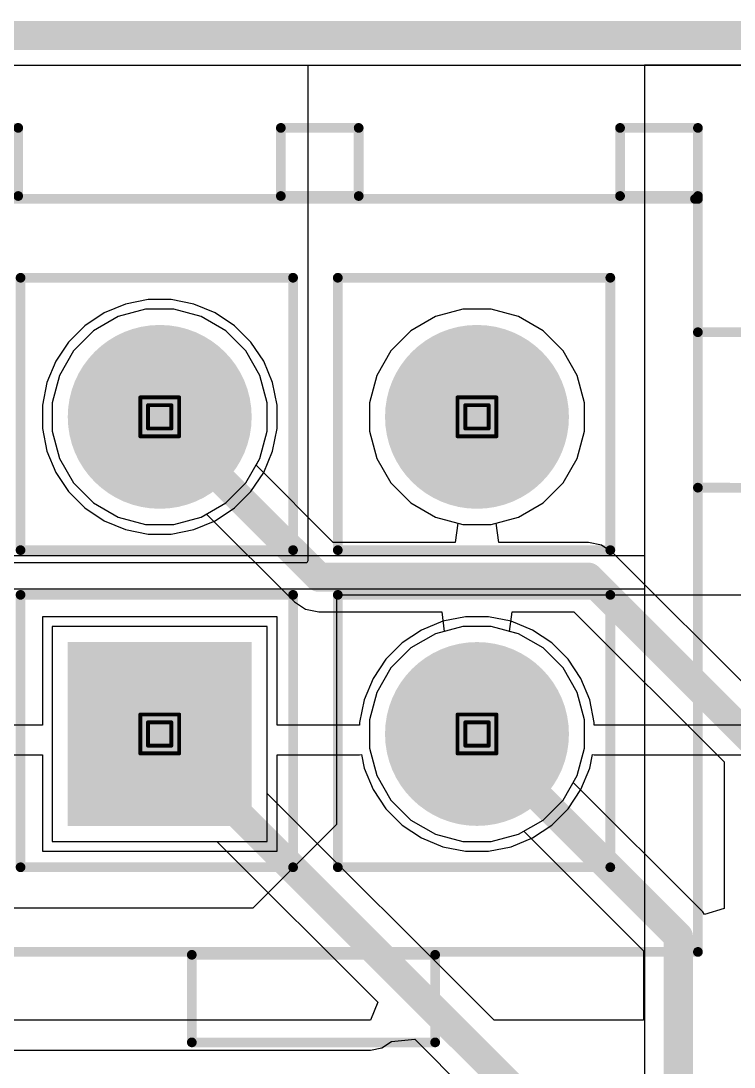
# Model space of a CAD drawing. Header units: inches. Extents: x 0 to 5379, y 0 to 5429.
# Drawn here: x 167.99 to 177.3, y 206.53 to 220.19 of the extents above; entities that cross this region are included whole.
import ezdxf

# ---------------------------------------------------------------- set-up
doc = ezdxf.new("R2010")
doc.units = ezdxf.units.IN
for name, color, linetype in [('Board Outline', 216, 'Continuous'), ('Bottom Layer', 5, 'Continuous'), ('Bottom Solder', 6, 'Continuous'), ('Drill Drawing', 1, 'Continuous'), ('GND01', 16, 'Continuous'), ('GND02', 76, 'Continuous'), ('Multi-Layer', 9, 'Continuous'), ('Pad Holes', 156, 'Continuous'), ('PWR', 156, 'Continuous'), ('SIG 01', 90, 'Continuous'), ('Top Layer', 1, 'Continuous'), ('Top Overlay', 2, 'Continuous'), ('Top Solder', 216, 'Continuous')]:
    doc.layers.add(name, color=color, linetype=linetype)

# ---------------------------------------------------------------- blocks, each defined once
blk = doc.blocks.new('1_770174_0_808')
at = {"layer": 'Bottom Layer'}
h = blk.add_hatch(color=5, dxfattribs=at)
edge = h.paths.add_edge_path()
edge.add_arc((-4.295038399999999, 2.0699476), 1.1499977, 0, 360)
blk.add_hatch(color=5, dxfattribs=at).paths.add_polyline_path([(-1.3050901, 3.2199453), (0.9949053, 3.2199453), (0.9949053, 0.9199499), (-1.3050901, 0.9199499)])
h = blk.add_hatch(color=5, dxfattribs=at)
edge = h.paths.add_edge_path()
edge.add_arc((-4.295038399999999, -2.0699984), 1.1499977, 0, 360)
h = blk.add_hatch(color=5, dxfattribs=at)
edge = h.paths.add_edge_path()
edge.add_arc((-0.1550924, -2.0699984), 1.1499977, 0, 360)
at = {"layer": 'Bottom Solder'}
h = blk.add_hatch(color=6, dxfattribs=at)
edge = h.paths.add_edge_path()
edge.add_arc((-4.295038399999999, 2.0699476), 1.1999976, 0, 360)
blk.add_hatch(color=6, dxfattribs=at).paths.add_polyline_path([(-1.35509, 3.2699452), (1.0449052, 3.2699452), (1.0449052, 0.86995), (-1.35509, 0.86995)])
h = blk.add_hatch(color=6, dxfattribs=at)
edge = h.paths.add_edge_path()
edge.add_arc((-4.295038399999999, -2.0699984), 1.1999976, 0, 360)
h = blk.add_hatch(color=6, dxfattribs=at)
edge = h.paths.add_edge_path()
edge.add_arc((-0.1550924, -2.0699984), 1.1999976, 0, 360)
at = {"layer": 'GND01'}
h = blk.add_hatch(color=16, dxfattribs=at)
edge = h.paths.add_edge_path()
edge.add_arc((-4.295038399999999, 2.0699476), 1.1499977, 0, 360)
blk.add_hatch(color=16, dxfattribs=at).paths.add_polyline_path([(-1.3050901, 3.2199453), (0.9949053, 3.2199453), (0.9949053, 0.9199499), (-1.3050901, 0.9199499)])
h = blk.add_hatch(color=16, dxfattribs=at)
edge = h.paths.add_edge_path()
edge.add_arc((-4.295038399999999, -2.0699984), 1.1499977, 0, 360)
h = blk.add_hatch(color=16, dxfattribs=at)
edge = h.paths.add_edge_path()
edge.add_arc((-0.1550924, -2.0699984), 1.1499977, 0, 360)
at = {"layer": 'GND02'}
h = blk.add_hatch(color=76, dxfattribs=at)
edge = h.paths.add_edge_path()
edge.add_arc((-4.295038399999999, 2.0699476), 1.1499977, 0, 360)
blk.add_hatch(color=76, dxfattribs=at).paths.add_polyline_path([(-1.3050901, 3.2199453), (0.9949053, 3.2199453), (0.9949053, 0.9199499), (-1.3050901, 0.9199499)])
h = blk.add_hatch(color=76, dxfattribs=at)
edge = h.paths.add_edge_path()
edge.add_arc((-4.295038399999999, -2.0699984), 1.1499977, 0, 360)
h = blk.add_hatch(color=76, dxfattribs=at)
edge = h.paths.add_edge_path()
edge.add_arc((-0.1550924, -2.0699984), 1.1499977, 0, 360)
at = {"layer": 'Multi-Layer'}
h = blk.add_hatch(color=9, dxfattribs=at)
edge = h.paths.add_edge_path()
edge.add_arc((-4.295038399999999, 2.0699476), 1.1499977, 0, 360)
blk.add_hatch(color=9, dxfattribs=at).paths.add_polyline_path([(-1.3050901, 3.2199453), (0.9949053, 3.2199453), (0.9949053, 0.9199499), (-1.3050901, 0.9199499)])
h = blk.add_hatch(color=9, dxfattribs=at)
edge = h.paths.add_edge_path()
edge.add_arc((-4.295038399999999, -2.0699984), 1.1499977, 0, 360)
h = blk.add_hatch(color=9, dxfattribs=at)
edge = h.paths.add_edge_path()
edge.add_arc((-0.1550924, -2.0699984), 1.1499977, 0, 360)
at = {"layer": 'Pad Holes'}
h = blk.add_hatch(color=7, dxfattribs=at)
edge = h.paths.add_edge_path()
edge.add_arc((-4.2949876, 2.0699476), 0.6999985999999999, 0, 360)
h = blk.add_hatch(color=7, dxfattribs=at)
edge = h.paths.add_edge_path()
edge.add_arc((-0.1550924, 2.0699476), 0.6999985999999999, 0, 360)
h = blk.add_hatch(color=7, dxfattribs=at)
edge = h.paths.add_edge_path()
edge.add_arc((-4.2949876, -2.0699476), 0.6999985999999999, 0, 360)
h = blk.add_hatch(color=7, dxfattribs=at)
edge = h.paths.add_edge_path()
edge.add_arc((-0.1550924, -2.0699476), 0.6999985999999999, 0, 360)
at = {"layer": 'PWR'}
h = blk.add_hatch(color=156, dxfattribs=at)
edge = h.paths.add_edge_path()
edge.add_arc((-4.295038399999999, 2.0699476), 1.1499977, 0, 360)
blk.add_hatch(color=156, dxfattribs=at).paths.add_polyline_path([(-1.3050901, 3.2199453), (0.9949053, 3.2199453), (0.9949053, 0.9199499), (-1.3050901, 0.9199499)])
h = blk.add_hatch(color=156, dxfattribs=at)
edge = h.paths.add_edge_path()
edge.add_arc((-4.295038399999999, -2.0699984), 1.1499977, 0, 360)
h = blk.add_hatch(color=156, dxfattribs=at)
edge = h.paths.add_edge_path()
edge.add_arc((-0.1550924, -2.0699984), 1.1499977, 0, 360)
at = {"layer": 'SIG 01'}
h = blk.add_hatch(color=90, dxfattribs=at)
edge = h.paths.add_edge_path()
edge.add_arc((-4.295038399999999, 2.0699476), 1.1499977, 0, 360)
blk.add_hatch(color=90, dxfattribs=at).paths.add_polyline_path([(-1.3050901, 3.2199453), (0.9949053, 3.2199453), (0.9949053, 0.9199499), (-1.3050901, 0.9199499)])
h = blk.add_hatch(color=90, dxfattribs=at)
edge = h.paths.add_edge_path()
edge.add_arc((-4.295038399999999, -2.0699984), 1.1499977, 0, 360)
h = blk.add_hatch(color=90, dxfattribs=at)
edge = h.paths.add_edge_path()
edge.add_arc((-0.1550924, -2.0699984), 1.1499977, 0, 360)
at = {"layer": 'Top Layer'}
h = blk.add_hatch(color=1, dxfattribs=at)
edge = h.paths.add_edge_path()
edge.add_arc((-4.295038399999999, 2.0699476), 1.1499977, 0, 360)
blk.add_hatch(color=1, dxfattribs=at).paths.add_polyline_path([(-1.3050901, 3.2199453), (0.9949053, 3.2199453), (0.9949053, 0.9199499), (-1.3050901, 0.9199499)])
h = blk.add_hatch(color=1, dxfattribs=at)
edge = h.paths.add_edge_path()
edge.add_arc((-4.295038399999999, -2.0699984), 1.1499977, 0, 360)
h = blk.add_hatch(color=1, dxfattribs=at)
edge = h.paths.add_edge_path()
edge.add_arc((-0.1550924, -2.0699984), 1.1499977, 0, 360)
at = {"layer": 'Top Solder'}
h = blk.add_hatch(color=216, dxfattribs=at)
edge = h.paths.add_edge_path()
edge.add_arc((-4.295038399999999, 2.0699476), 1.1999976, 0, 360)
blk.add_hatch(color=216, dxfattribs=at).paths.add_polyline_path([(-1.35509, 3.2699452), (1.0449052, 3.2699452), (1.0449052, 0.86995), (-1.35509, 0.86995)])
h = blk.add_hatch(color=216, dxfattribs=at)
edge = h.paths.add_edge_path()
edge.add_arc((-4.295038399999999, -2.0699984), 1.1999976, 0, 360)
h = blk.add_hatch(color=216, dxfattribs=at)
edge = h.paths.add_edge_path()
edge.add_arc((-0.1550924, -2.0699984), 1.1999976, 0, 360)
at = {"layer": 'Top Overlay'}
for points in [[(-0.5739384, 6.0958476, 0.127, 0.127, 0), (-3.7489384, 6.0958476, 0.127, 0.127, 0)], [(-3.7489384, 6.0958476, 0.127, 0.127, 0), (-3.7489384, 4.9528476, 0.127, 0.127, 0)], [(-0.5739384, 6.0958476, 0.127, 0.127, 0), (-0.5739384, 4.9528476, 0.127, 0.127, 0)], [(-7.178065399999999, 4.9149762, 0.127, 0.127, 0), (-7.178065399999999, -4.915027, 0.127, 0.127, 0)], [(2.6899362, 4.9149762, 0.127, 0.127, 0), (-7.178065399999999, 4.9149762, 0.127, 0.127, 0)], [(-0.5739384, 4.9528476, 0.127, 0.127, 0), (-3.7489384, 4.9528476, 0.127, 0.127, 0)], [(-2.4789384, 3.809847599999999, 0.127, 0.127, 0), (-6.0349384, 3.809847599999999, 0.127, 0.127, 0)], [(-6.0349384, 3.809847599999999, 0.127, 0.127, 0), (-6.0349384, 0.2538476, 0.127, 0.127, 0)], [(-2.4789384, 3.809847599999999, 0.127, 0.127, 0), (-2.4789384, 0.2538476, 0.127, 0.127, 0)], [(1.6610076, 3.809847599999999, 0.127, 0.127, 0), (-1.8949924, 3.809847599999999, 0.127, 0.127, 0)], [(-1.8949924, 3.809847599999999, 0.127, 0.127, 0), (-1.8949924, 0.2538476, 0.127, 0.127, 0)], [(1.6610076, 3.809847599999999, 0.127, 0.127, 0), (1.6610076, 0.2538476, 0.127, 0.127, 0)], [(-2.4789384, 0.2538476, 0.127, 0.127, 0), (-6.0349384, 0.2538476, 0.127, 0.127, 0)], [(1.6610076, 0.2538476, 0.127, 0.127, 0), (-1.8949924, 0.2538476, 0.127, 0.127, 0)], [(-2.4789384, -0.3300984, 0.127, 0.127, 0), (-6.0349384, -0.3300984, 0.127, 0.127, 0)], [(-6.0349384, -0.3300984, 0.127, 0.127, 0), (-6.0349384, -3.886098399999999, 0.127, 0.127, 0)], [(-2.4789384, -0.3300984, 0.127, 0.127, 0), (-2.4789384, -3.886098399999999, 0.127, 0.127, 0)], [(1.6610076, -0.3300984, 0.127, 0.127, 0), (-1.8949924, -0.3300984, 0.127, 0.127, 0)], [(-1.8949924, -0.3300984, 0.127, 0.127, 0), (-1.8949924, -3.886098399999999, 0.127, 0.127, 0)], [(1.6610076, -0.3300984, 0.127, 0.127, 0), (1.6610076, -3.886098399999999, 0.127, 0.127, 0)], [(-7.1779384, -1.1456924, 0.127, 0.127, 0), (-9.5910654, -1.1430254, 0.127, 0.127, 0)], [(-7.1779384, -3.1751524, 0.127, 0.127, 0), (-9.5910654, -3.1750254, 0.127, 0.127, 0)], [(-2.4789384, -3.886098399999999, 0.127, 0.127, 0), (-6.0349384, -3.886098399999999, 0.127, 0.127, 0)], [(1.6610076, -3.886098399999999, 0.127, 0.127, 0), (-1.8949924, -3.886098399999999, 0.127, 0.127, 0)], [(-6.161938399999999, -4.9531524, 0.127, 0.127, 0), (-7.1779384, -4.9531524, 0.127, 0.127, 0)], [(-7.1779384, -4.9531524, 0.127, 0.127, 0), (-7.1779384, -5.8421524, 0.127, 0.127, 0)], [(2.6899362, -4.915027, 0.127, 0.127, 0), (-7.140066999999999, -4.915027, 0.127, 0.127, 0)], [(-6.161938399999999, -4.9531524, 0.127, 0.127, 0), (-6.161938399999999, -5.8421524, 0.127, 0.127, 0)], [(-1.7354804, -4.9531524, 0.127, 0.127, 0), (-2.7514804, -4.9531524, 0.127, 0.127, 0)], [(-2.7514804, -4.9531524, 0.127, 0.127, 0), (-2.7514804, -5.8421524, 0.127, 0.127, 0)], [(-1.7354804, -4.9531524, 0.127, 0.127, 0), (-1.7354804, -5.8421524, 0.127, 0.127, 0)], [(2.7074876, -4.9531524, 0.127, 0.127, 0), (1.6914876, -4.9531524, 0.127, 0.127, 0)], [(1.6914876, -4.9531524, 0.127, 0.127, 0), (1.6914876, -5.8421524, 0.127, 0.127, 0)], [(-6.161938399999999, -5.8421524, 0.127, 0.127, 0), (-7.1779384, -5.8421524, 0.127, 0.127, 0)], [(-1.7354804, -5.8421524, 0.127, 0.127, 0), (-2.7514804, -5.8421524, 0.127, 0.127, 0)], [(2.7074876, -5.8421524, 0.127, 0.127, 0), (1.6914876, -5.8421524, 0.127, 0.127, 0)]]:
    blk.add_lwpolyline(points, format="xyseb", dxfattribs=at)
for points in [[(-3.7806884, 6.0958476, 0.0635, 0.0635, 1), (-3.7171884, 6.0958476, 0.0635, 0.0635, 1)], [(-3.7806884, 6.0958476, 0.0635, 0.0635, 1), (-3.7171884, 6.0958476, 0.0635, 0.0635, 1)], [(-0.6056883999999999, 6.0958476, 0.0635, 0.0635, 1), (-0.5421884, 6.0958476, 0.0635, 0.0635, 1)], [(-0.6056883999999999, 6.0958476, 0.0635, 0.0635, 1), (-0.5421884, 6.0958476, 0.0635, 0.0635, 1)], [(-7.2098154, 4.9149762, 0.0635, 0.0635, 1), (-7.1463154, 4.9149762, 0.0635, 0.0635, 1)], [(-7.2098154, 4.9149762, 0.0635, 0.0635, 1), (-7.1463154, 4.9149762, 0.0635, 0.0635, 1)], [(-3.7806884, 4.9528476, 0.0635, 0.0635, 1), (-3.7171884, 4.9528476, 0.0635, 0.0635, 1)], [(-3.7806884, 4.9528476, 0.0635, 0.0635, 1), (-3.7171884, 4.9528476, 0.0635, 0.0635, 1)], [(-0.6056883999999999, 4.9528476, 0.0635, 0.0635, 1), (-0.5421884, 4.9528476, 0.0635, 0.0635, 1)], [(-0.6056883999999999, 4.9528476, 0.0635, 0.0635, 1), (-0.5421884, 4.9528476, 0.0635, 0.0635, 1)], [(-6.066688399999999, 3.809847599999999, 0.0635, 0.0635, 1), (-6.0031884, 3.809847599999999, 0.0635, 0.0635, 1)], [(-6.066688399999999, 3.809847599999999, 0.0635, 0.0635, 1), (-6.0031884, 3.809847599999999, 0.0635, 0.0635, 1)], [(-2.5106884, 3.809847599999999, 0.0635, 0.0635, 1), (-2.4471884, 3.809847599999999, 0.0635, 0.0635, 1)], [(-2.5106884, 3.809847599999999, 0.0635, 0.0635, 1), (-2.4471884, 3.809847599999999, 0.0635, 0.0635, 1)], [(-1.9267424, 3.809847599999999, 0.0635, 0.0635, 1), (-1.8632424, 3.809847599999999, 0.0635, 0.0635, 1)], [(-1.9267424, 3.809847599999999, 0.0635, 0.0635, 1), (-1.8632424, 3.809847599999999, 0.0635, 0.0635, 1)], [(1.6292576, 3.809847599999999, 0.0635, 0.0635, 1), (1.6927576, 3.809847599999999, 0.0635, 0.0635, 1)], [(1.6292576, 3.809847599999999, 0.0635, 0.0635, 1), (1.6927576, 3.809847599999999, 0.0635, 0.0635, 1)], [(-6.066688399999999, 0.2538476, 0.0635, 0.0635, 1), (-6.0031884, 0.2538476, 0.0635, 0.0635, 1)], [(-6.066688399999999, 0.2538476, 0.0635, 0.0635, 1), (-6.0031884, 0.2538476, 0.0635, 0.0635, 1)], [(-2.5106884, 0.2538476, 0.0635, 0.0635, 1), (-2.4471884, 0.2538476, 0.0635, 0.0635, 1)], [(-2.5106884, 0.2538476, 0.0635, 0.0635, 1), (-2.4471884, 0.2538476, 0.0635, 0.0635, 1)], [(-1.9267424, 0.2538476, 0.0635, 0.0635, 1), (-1.8632424, 0.2538476, 0.0635, 0.0635, 1)], [(-1.9267424, 0.2538476, 0.0635, 0.0635, 1), (-1.8632424, 0.2538476, 0.0635, 0.0635, 1)], [(1.6292576, 0.2538476, 0.0635, 0.0635, 1), (1.6927576, 0.2538476, 0.0635, 0.0635, 1)], [(1.6292576, 0.2538476, 0.0635, 0.0635, 1), (1.6927576, 0.2538476, 0.0635, 0.0635, 1)], [(-6.066688399999999, -0.3300984, 0.0635, 0.0635, 1), (-6.0031884, -0.3300984, 0.0635, 0.0635, 1)], [(-6.066688399999999, -0.3300984, 0.0635, 0.0635, 1), (-6.0031884, -0.3300984, 0.0635, 0.0635, 1)], [(-2.5106884, -0.3300984, 0.0635, 0.0635, 1), (-2.4471884, -0.3300984, 0.0635, 0.0635, 1)], [(-2.5106884, -0.3300984, 0.0635, 0.0635, 1), (-2.4471884, -0.3300984, 0.0635, 0.0635, 1)], [(-1.9267424, -0.3300984, 0.0635, 0.0635, 1), (-1.8632424, -0.3300984, 0.0635, 0.0635, 1)], [(-1.9267424, -0.3300984, 0.0635, 0.0635, 1), (-1.8632424, -0.3300984, 0.0635, 0.0635, 1)], [(1.6292576, -0.3300984, 0.0635, 0.0635, 1), (1.6927576, -0.3300984, 0.0635, 0.0635, 1)], [(1.6292576, -0.3300984, 0.0635, 0.0635, 1), (1.6927576, -0.3300984, 0.0635, 0.0635, 1)], [(-7.209688399999999, -1.1456924, 0.0635, 0.0635, 1), (-7.146188399999999, -1.1456924, 0.0635, 0.0635, 1)], [(-7.209688399999999, -3.1751524, 0.0635, 0.0635, 1), (-7.146188399999999, -3.1751524, 0.0635, 0.0635, 1)], [(-6.066688399999999, -3.886098399999999, 0.0635, 0.0635, 1), (-6.0031884, -3.886098399999999, 0.0635, 0.0635, 1)], [(-6.066688399999999, -3.886098399999999, 0.0635, 0.0635, 1), (-6.0031884, -3.886098399999999, 0.0635, 0.0635, 1)], [(-2.5106884, -3.886098399999999, 0.0635, 0.0635, 1), (-2.4471884, -3.886098399999999, 0.0635, 0.0635, 1)], [(-2.5106884, -3.886098399999999, 0.0635, 0.0635, 1), (-2.4471884, -3.886098399999999, 0.0635, 0.0635, 1)], [(-1.9267424, -3.886098399999999, 0.0635, 0.0635, 1), (-1.8632424, -3.886098399999999, 0.0635, 0.0635, 1)], [(-1.9267424, -3.886098399999999, 0.0635, 0.0635, 1), (-1.8632424, -3.886098399999999, 0.0635, 0.0635, 1)], [(1.6292576, -3.886098399999999, 0.0635, 0.0635, 1), (1.6927576, -3.886098399999999, 0.0635, 0.0635, 1)], [(1.6292576, -3.886098399999999, 0.0635, 0.0635, 1), (1.6927576, -3.886098399999999, 0.0635, 0.0635, 1)], [(-7.2098154, -4.915027, 0.0635, 0.0635, 1), (-7.1463154, -4.915027, 0.0635, 0.0635, 1)], [(-7.209688399999999, -4.9531524, 0.0635, 0.0635, 1), (-7.146188399999999, -4.9531524, 0.0635, 0.0635, 1)], [(-7.209688399999999, -4.9531524, 0.0635, 0.0635, 1), (-7.146188399999999, -4.9531524, 0.0635, 0.0635, 1)], [(-7.171817, -4.915027, 0.0635, 0.0635, 1), (-7.108317, -4.915027, 0.0635, 0.0635, 1)], [(-6.1936884, -4.9531524, 0.0635, 0.0635, 1), (-6.1301884, -4.9531524, 0.0635, 0.0635, 1)], [(-6.1936884, -4.9531524, 0.0635, 0.0635, 1), (-6.1301884, -4.9531524, 0.0635, 0.0635, 1)], [(-2.7832304, -4.9531524, 0.0635, 0.0635, 1), (-2.7197304, -4.9531524, 0.0635, 0.0635, 1)], [(-2.7832304, -4.9531524, 0.0635, 0.0635, 1), (-2.7197304, -4.9531524, 0.0635, 0.0635, 1)], [(-1.7672304, -4.9531524, 0.0635, 0.0635, 1), (-1.7037304, -4.9531524, 0.0635, 0.0635, 1)], [(-1.7672304, -4.9531524, 0.0635, 0.0635, 1), (-1.7037304, -4.9531524, 0.0635, 0.0635, 1)], [(1.6597376, -4.9531524, 0.0635, 0.0635, 1), (1.7232376, -4.9531524, 0.0635, 0.0635, 1)], [(1.6597376, -4.9531524, 0.0635, 0.0635, 1), (1.7232376, -4.9531524, 0.0635, 0.0635, 1)], [(-7.209688399999999, -5.8421524, 0.0635, 0.0635, 1), (-7.146188399999999, -5.8421524, 0.0635, 0.0635, 1)], [(-7.209688399999999, -5.8421524, 0.0635, 0.0635, 1), (-7.146188399999999, -5.8421524, 0.0635, 0.0635, 1)], [(-6.1936884, -5.8421524, 0.0635, 0.0635, 1), (-6.1301884, -5.8421524, 0.0635, 0.0635, 1)], [(-6.1936884, -5.8421524, 0.0635, 0.0635, 1), (-6.1301884, -5.8421524, 0.0635, 0.0635, 1)], [(-2.7832304, -5.8421524, 0.0635, 0.0635, 1), (-2.7197304, -5.8421524, 0.0635, 0.0635, 1)], [(-2.7832304, -5.8421524, 0.0635, 0.0635, 1), (-2.7197304, -5.8421524, 0.0635, 0.0635, 1)], [(-1.7672304, -5.8421524, 0.0635, 0.0635, 1), (-1.7037304, -5.8421524, 0.0635, 0.0635, 1)], [(-1.7672304, -5.8421524, 0.0635, 0.0635, 1), (-1.7037304, -5.8421524, 0.0635, 0.0635, 1)], [(1.6597376, -5.8421524, 0.0635, 0.0635, 1), (1.7232376, -5.8421524, 0.0635, 0.0635, 1)], [(1.6597376, -5.8421524, 0.0635, 0.0635, 1), (1.7232376, -5.8421524, 0.0635, 0.0635, 1)]]:
    blk.add_lwpolyline(points, format="xyseb", close=True, dxfattribs=at)

msp = doc.modelspace()

# ---------------------------------------------------------------- linework, layer by layer
at = {"layer": 'Board Outline'}
msp.add_lwpolyline([(1.27e-05, 220.00001212, 0.3809999999999999, 0.3809999999999999, 0), (350.00001374, 220.00001212, 0.3809999999999999, 0.3809999999999999, 0)], format="xyseb", dxfattribs=at)
at = {"layer": 'Bottom Layer'}
for p, q in [((154.107769, 219.61155976), (176.129569, 219.61155976)), ((178.03326852, 219.6115623), (176.129569, 219.61156484)), ((176.129569, 219.61156484), (176.129569, 156.08270028)), ((176.129569, 219.61155976), (176.129569, 213.20760508)), ((173.75779066, 216.4256657), (173.4007073, 216.32998644)), ((174.12747242, 216.4256657), (173.75779066, 216.4256657)), ((174.48455578, 216.32998644), (174.12747242, 216.4256657)), ((173.4007073, 216.32998644), (173.08055554, 216.14514556)), ((174.80470754, 216.14514556), (174.48455578, 216.32998644)), ((173.08055554, 216.14514556), (172.81915398, 215.883744)), ((175.0661091, 215.883744), (174.80470754, 216.14514556)), ((172.81915398, 215.883744), (172.6343131, 215.56359224)), ((175.25094998, 215.56359224), (175.0661091, 215.883744)), ((172.6343131, 215.56359224), (172.53863384, 215.20650888)), ((175.34662924, 215.20650888), (175.25094998, 215.56359224)), ((172.53863384, 215.20650888), (172.53863384, 214.83682712)), ((175.34662924, 214.83682712), (175.34662924, 215.20650888)), ((172.53863384, 214.83682712), (172.6343131, 214.47974376)), ((175.25094998, 214.47974376), (175.34662924, 214.83682712)), ((172.6343131, 214.47974376), (172.81915398, 214.159592)), ((175.0661091, 214.159592), (175.25094998, 214.47974376)), ((172.81915398, 214.159592), (173.08055554, 213.89819044)), ((174.80470754, 213.89819044), (175.0661091, 214.159592)), ((173.08055554, 213.89819044), (173.4007073, 213.71334956)), ((174.48455578, 213.71334956), (174.80470754, 213.89819044)), ((173.4007073, 213.71334956), (173.75779066, 213.6176703)), ((173.75779066, 213.6176703), (174.12747242, 213.6176703)), ((174.12747242, 213.6176703), (174.48455578, 213.71334956)), ((176.129569, 213.20760508), (164.242369, 213.20760508)), ((166.08923602, 212.77580508), (176.129569, 212.77580508)), ((176.129569, 212.77580508), (176.129569, 169.39230028)), ((173.75779066, 212.2857197), (173.4007073, 212.19004044)), ((174.12747242, 212.2857197), (173.75779066, 212.2857197)), ((174.48455578, 212.19004044), (174.12747242, 212.2857197)), ((173.4007073, 212.19004044), (173.08055554, 212.00519956)), ((174.80470754, 212.00519956), (174.48455578, 212.19004044)), ((173.08055554, 212.00519956), (172.81915398, 211.743798)), ((175.0661091, 211.743798), (174.80470754, 212.00519956)), ((172.81915398, 211.743798), (172.6343131, 211.42364624)), ((175.25094998, 211.42364624), (175.0661091, 211.743798)), ((172.6343131, 211.42364624), (172.53863384, 211.06656288)), ((175.34662924, 211.06656288), (175.25094998, 211.42364624)), ((172.53863384, 211.06656288), (172.53863384, 210.69688112)), ((175.34662924, 210.69688112), (175.34662924, 211.06656288)), ((172.53863384, 210.69688112), (172.6343131, 210.33979776)), ((175.25094998, 210.33979776), (175.34662924, 210.69688112)), ((172.6343131, 210.33979776), (172.81915398, 210.019646)), ((175.0661091, 210.019646), (175.25094998, 210.33979776)), ((172.81915398, 210.019646), (173.08055554, 209.75824444)), ((174.80470754, 209.75824444), (175.0661091, 210.019646)), ((173.08055554, 209.75824444), (173.4007073, 209.57340356)), ((174.48455578, 209.57340356), (174.80470754, 209.75824444)), ((173.4007073, 209.57340356), (173.75779066, 209.4777243)), ((174.12747242, 209.4777243), (174.48455578, 209.57340356)), ((173.75779066, 209.4777243), (174.12747242, 209.4777243))]:
    msp.add_line(p, q, dxfattribs=at)
at = {"layer": 'Drill Drawing'}
for points in [[(169.54868554, 215.2756172, 0.0508, 0.0508, 0), (170.05668554, 215.2756172, 0.0508, 0.0508, 0)], [(169.54868554, 214.7676172, 0.0508, 0.0508, 0), (169.54868554, 215.2756172, 0.0508, 0.0508, 0)], [(170.05668554, 214.7676172, 0.0508, 0.0508, 0), (170.05668554, 215.2756172, 0.0508, 0.0508, 0)], [(173.68858074, 215.2756172, 0.0508, 0.0508, 0), (174.19658074, 215.2756172, 0.0508, 0.0508, 0)], [(173.68858074, 214.7676172, 0.0508, 0.0508, 0), (173.68858074, 215.2756172, 0.0508, 0.0508, 0)], [(174.19658074, 214.7676172, 0.0508, 0.0508, 0), (174.19658074, 215.2756172, 0.0508, 0.0508, 0)], [(169.65028554, 215.1740172, 0.0508, 0.0508, 0), (169.95508554, 215.1740172, 0.0508, 0.0508, 0)], [(169.65028554, 214.8692172, 0.0508, 0.0508, 0), (169.65028554, 215.1740172, 0.0508, 0.0508, 0)], [(169.95508554, 214.8692172, 0.0508, 0.0508, 0), (169.95508554, 215.1740172, 0.0508, 0.0508, 0)], [(173.79018074, 215.1740172, 0.0508, 0.0508, 0), (174.09498074, 215.1740172, 0.0508, 0.0508, 0)], [(173.79018074, 214.8692172, 0.0508, 0.0508, 0), (173.79018074, 215.1740172, 0.0508, 0.0508, 0)], [(174.09498074, 214.8692172, 0.0508, 0.0508, 0), (174.09498074, 215.1740172, 0.0508, 0.0508, 0)], [(169.65028554, 214.8692172, 0.0508, 0.0508, 0), (169.95508554, 214.8692172, 0.0508, 0.0508, 0)], [(173.79018074, 214.8692172, 0.0508, 0.0508, 0), (174.09498074, 214.8692172, 0.0508, 0.0508, 0)], [(169.54868554, 214.7676172, 0.0508, 0.0508, 0), (170.05668554, 214.7676172, 0.0508, 0.0508, 0)], [(173.68858074, 214.7676172, 0.0508, 0.0508, 0), (174.19658074, 214.7676172, 0.0508, 0.0508, 0)], [(169.54868554, 211.135722, 0.0508, 0.0508, 0), (170.05668554, 211.135722, 0.0508, 0.0508, 0)], [(169.54868554, 210.627722, 0.0508, 0.0508, 0), (169.54868554, 211.135722, 0.0508, 0.0508, 0)], [(170.05668554, 210.627722, 0.0508, 0.0508, 0), (170.05668554, 211.135722, 0.0508, 0.0508, 0)], [(173.68858074, 211.135722, 0.0508, 0.0508, 0), (174.19658074, 211.135722, 0.0508, 0.0508, 0)], [(173.68858074, 210.627722, 0.0508, 0.0508, 0), (173.68858074, 211.135722, 0.0508, 0.0508, 0)], [(174.19658074, 210.627722, 0.0508, 0.0508, 0), (174.19658074, 211.135722, 0.0508, 0.0508, 0)], [(169.65028554, 211.034122, 0.0508, 0.0508, 0), (169.95508554, 211.034122, 0.0508, 0.0508, 0)], [(169.65028554, 210.729322, 0.0508, 0.0508, 0), (169.65028554, 211.034122, 0.0508, 0.0508, 0)], [(169.95508554, 210.729322, 0.0508, 0.0508, 0), (169.95508554, 211.034122, 0.0508, 0.0508, 0)], [(173.79018074, 211.034122, 0.0508, 0.0508, 0), (174.09498074, 211.034122, 0.0508, 0.0508, 0)], [(173.79018074, 210.729322, 0.0508, 0.0508, 0), (173.79018074, 211.034122, 0.0508, 0.0508, 0)], [(174.09498074, 210.729322, 0.0508, 0.0508, 0), (174.09498074, 211.034122, 0.0508, 0.0508, 0)], [(169.65028554, 210.729322, 0.0508, 0.0508, 0), (169.95508554, 210.729322, 0.0508, 0.0508, 0)], [(173.79018074, 210.729322, 0.0508, 0.0508, 0), (174.09498074, 210.729322, 0.0508, 0.0508, 0)], [(169.54868554, 210.627722, 0.0508, 0.0508, 0), (170.05668554, 210.627722, 0.0508, 0.0508, 0)], [(173.68858074, 210.627722, 0.0508, 0.0508, 0), (174.19658074, 210.627722, 0.0508, 0.0508, 0)]]:
    msp.add_lwpolyline(points, format="xyseb", dxfattribs=at)
for points in [[(169.53598554, 215.2756172, 0.0254, 0.0254, 1), (169.56138554, 215.2756172, 0.0254, 0.0254, 1)], [(169.53598554, 215.2756172, 0.0254, 0.0254, 1), (169.56138554, 215.2756172, 0.0254, 0.0254, 1)], [(170.04398554, 215.2756172, 0.0254, 0.0254, 1), (170.06938554, 215.2756172, 0.0254, 0.0254, 1)], [(170.04398554, 215.2756172, 0.0254, 0.0254, 1), (170.06938554, 215.2756172, 0.0254, 0.0254, 1)], [(173.67588074, 215.2756172, 0.0254, 0.0254, 1), (173.70128074, 215.2756172, 0.0254, 0.0254, 1)], [(173.67588074, 215.2756172, 0.0254, 0.0254, 1), (173.70128074, 215.2756172, 0.0254, 0.0254, 1)], [(174.18388074, 215.2756172, 0.0254, 0.0254, 1), (174.20928074, 215.2756172, 0.0254, 0.0254, 1)], [(174.18388074, 215.2756172, 0.0254, 0.0254, 1), (174.20928074, 215.2756172, 0.0254, 0.0254, 1)], [(169.63758554, 215.1740172, 0.0254, 0.0254, 1), (169.66298554, 215.1740172, 0.0254, 0.0254, 1)], [(169.63758554, 215.1740172, 0.0254, 0.0254, 1), (169.66298554, 215.1740172, 0.0254, 0.0254, 1)], [(169.94238554, 215.1740172, 0.0254, 0.0254, 1), (169.96778554, 215.1740172, 0.0254, 0.0254, 1)], [(169.94238554, 215.1740172, 0.0254, 0.0254, 1), (169.96778554, 215.1740172, 0.0254, 0.0254, 1)], [(173.77748074, 215.1740172, 0.0254, 0.0254, 1), (173.80288074, 215.1740172, 0.0254, 0.0254, 1)], [(173.77748074, 215.1740172, 0.0254, 0.0254, 1), (173.80288074, 215.1740172, 0.0254, 0.0254, 1)], [(174.08228074, 215.1740172, 0.0254, 0.0254, 1), (174.10768074, 215.1740172, 0.0254, 0.0254, 1)], [(174.08228074, 215.1740172, 0.0254, 0.0254, 1), (174.10768074, 215.1740172, 0.0254, 0.0254, 1)], [(169.63758554, 214.8692172, 0.0254, 0.0254, 1), (169.66298554, 214.8692172, 0.0254, 0.0254, 1)], [(169.63758554, 214.8692172, 0.0254, 0.0254, 1), (169.66298554, 214.8692172, 0.0254, 0.0254, 1)], [(169.94238554, 214.8692172, 0.0254, 0.0254, 1), (169.96778554, 214.8692172, 0.0254, 0.0254, 1)], [(169.94238554, 214.8692172, 0.0254, 0.0254, 1), (169.96778554, 214.8692172, 0.0254, 0.0254, 1)], [(173.77748074, 214.8692172, 0.0254, 0.0254, 1), (173.80288074, 214.8692172, 0.0254, 0.0254, 1)], [(173.77748074, 214.8692172, 0.0254, 0.0254, 1), (173.80288074, 214.8692172, 0.0254, 0.0254, 1)], [(174.08228074, 214.8692172, 0.0254, 0.0254, 1), (174.10768074, 214.8692172, 0.0254, 0.0254, 1)], [(174.08228074, 214.8692172, 0.0254, 0.0254, 1), (174.10768074, 214.8692172, 0.0254, 0.0254, 1)], [(169.53598554, 214.7676172, 0.0254, 0.0254, 1), (169.56138554, 214.7676172, 0.0254, 0.0254, 1)], [(169.53598554, 214.7676172, 0.0254, 0.0254, 1), (169.56138554, 214.7676172, 0.0254, 0.0254, 1)], [(170.04398554, 214.7676172, 0.0254, 0.0254, 1), (170.06938554, 214.7676172, 0.0254, 0.0254, 1)], [(170.04398554, 214.7676172, 0.0254, 0.0254, 1), (170.06938554, 214.7676172, 0.0254, 0.0254, 1)], [(173.67588074, 214.7676172, 0.0254, 0.0254, 1), (173.70128074, 214.7676172, 0.0254, 0.0254, 1)], [(173.67588074, 214.7676172, 0.0254, 0.0254, 1), (173.70128074, 214.7676172, 0.0254, 0.0254, 1)], [(174.18388074, 214.7676172, 0.0254, 0.0254, 1), (174.20928074, 214.7676172, 0.0254, 0.0254, 1)], [(174.18388074, 214.7676172, 0.0254, 0.0254, 1), (174.20928074, 214.7676172, 0.0254, 0.0254, 1)], [(169.53598554, 211.135722, 0.0254, 0.0254, 1), (169.56138554, 211.135722, 0.0254, 0.0254, 1)], [(169.53598554, 211.135722, 0.0254, 0.0254, 1), (169.56138554, 211.135722, 0.0254, 0.0254, 1)], [(170.04398554, 211.135722, 0.0254, 0.0254, 1), (170.06938554, 211.135722, 0.0254, 0.0254, 1)], [(170.04398554, 211.135722, 0.0254, 0.0254, 1), (170.06938554, 211.135722, 0.0254, 0.0254, 1)], [(173.67588074, 211.135722, 0.0254, 0.0254, 1), (173.70128074, 211.135722, 0.0254, 0.0254, 1)], [(173.67588074, 211.135722, 0.0254, 0.0254, 1), (173.70128074, 211.135722, 0.0254, 0.0254, 1)], [(174.18388074, 211.135722, 0.0254, 0.0254, 1), (174.20928074, 211.135722, 0.0254, 0.0254, 1)], [(174.18388074, 211.135722, 0.0254, 0.0254, 1), (174.20928074, 211.135722, 0.0254, 0.0254, 1)], [(169.63758554, 211.034122, 0.0254, 0.0254, 1), (169.66298554, 211.034122, 0.0254, 0.0254, 1)], [(169.63758554, 211.034122, 0.0254, 0.0254, 1), (169.66298554, 211.034122, 0.0254, 0.0254, 1)], [(169.94238554, 211.034122, 0.0254, 0.0254, 1), (169.96778554, 211.034122, 0.0254, 0.0254, 1)], [(169.94238554, 211.034122, 0.0254, 0.0254, 1), (169.96778554, 211.034122, 0.0254, 0.0254, 1)], [(173.77748074, 211.034122, 0.0254, 0.0254, 1), (173.80288074, 211.034122, 0.0254, 0.0254, 1)], [(173.77748074, 211.034122, 0.0254, 0.0254, 1), (173.80288074, 211.034122, 0.0254, 0.0254, 1)], [(174.08228074, 211.034122, 0.0254, 0.0254, 1), (174.10768074, 211.034122, 0.0254, 0.0254, 1)], [(174.08228074, 211.034122, 0.0254, 0.0254, 1), (174.10768074, 211.034122, 0.0254, 0.0254, 1)], [(169.63758554, 210.729322, 0.0254, 0.0254, 1), (169.66298554, 210.729322, 0.0254, 0.0254, 1)], [(169.63758554, 210.729322, 0.0254, 0.0254, 1), (169.66298554, 210.729322, 0.0254, 0.0254, 1)], [(169.94238554, 210.729322, 0.0254, 0.0254, 1), (169.96778554, 210.729322, 0.0254, 0.0254, 1)], [(169.94238554, 210.729322, 0.0254, 0.0254, 1), (169.96778554, 210.729322, 0.0254, 0.0254, 1)], [(173.77748074, 210.729322, 0.0254, 0.0254, 1), (173.80288074, 210.729322, 0.0254, 0.0254, 1)], [(173.77748074, 210.729322, 0.0254, 0.0254, 1), (173.80288074, 210.729322, 0.0254, 0.0254, 1)], [(174.08228074, 210.729322, 0.0254, 0.0254, 1), (174.10768074, 210.729322, 0.0254, 0.0254, 1)], [(174.08228074, 210.729322, 0.0254, 0.0254, 1), (174.10768074, 210.729322, 0.0254, 0.0254, 1)], [(169.53598554, 210.627722, 0.0254, 0.0254, 1), (169.56138554, 210.627722, 0.0254, 0.0254, 1)], [(169.53598554, 210.627722, 0.0254, 0.0254, 1), (169.56138554, 210.627722, 0.0254, 0.0254, 1)], [(170.04398554, 210.627722, 0.0254, 0.0254, 1), (170.06938554, 210.627722, 0.0254, 0.0254, 1)], [(170.04398554, 210.627722, 0.0254, 0.0254, 1), (170.06938554, 210.627722, 0.0254, 0.0254, 1)], [(173.67588074, 210.627722, 0.0254, 0.0254, 1), (173.70128074, 210.627722, 0.0254, 0.0254, 1)], [(173.67588074, 210.627722, 0.0254, 0.0254, 1), (173.70128074, 210.627722, 0.0254, 0.0254, 1)], [(174.18388074, 210.627722, 0.0254, 0.0254, 1), (174.20928074, 210.627722, 0.0254, 0.0254, 1)], [(174.18388074, 210.627722, 0.0254, 0.0254, 1), (174.20928074, 210.627722, 0.0254, 0.0254, 1)]]:
    msp.add_lwpolyline(points, format="xyseb", close=True, dxfattribs=at)
at = {"layer": 'GND01'}
for p, q in [((68.33449121999999, 219.61155976), (191.7059666, 219.61155976)), ((169.61784466, 216.4256657), (169.2607613, 216.32998644)), ((169.98752642, 216.4256657), (169.61784466, 216.4256657)), ((170.34460978, 216.32998644), (169.98752642, 216.4256657)), ((173.75779066, 216.4256657), (173.4007073, 216.32998644)), ((174.12747242, 216.4256657), (173.75779066, 216.4256657)), ((174.48455578, 216.32998644), (174.12747242, 216.4256657)), ((169.2607613, 216.32998644), (168.94060954, 216.14514556)), ((170.66476154, 216.14514556), (170.34460978, 216.32998644)), ((173.4007073, 216.32998644), (173.08055554, 216.14514556)), ((174.80470754, 216.14514556), (174.48455578, 216.32998644)), ((168.94060954, 216.14514556), (168.67920798, 215.883744)), ((170.9261631, 215.883744), (170.66476154, 216.14514556)), ((173.08055554, 216.14514556), (172.81915398, 215.883744)), ((175.0661091, 215.883744), (174.80470754, 216.14514556)), ((168.67920798, 215.883744), (168.4943671, 215.56359224)), ((171.11100398, 215.56359224), (170.9261631, 215.883744)), ((172.81915398, 215.883744), (172.6343131, 215.56359224)), ((175.25094998, 215.56359224), (175.0661091, 215.883744)), ((168.4943671, 215.56359224), (168.39868784, 215.20650888)), ((171.20668324, 215.20650888), (171.11100398, 215.56359224)), ((172.6343131, 215.56359224), (172.53863384, 215.20650888)), ((175.34662924, 215.20650888), (175.25094998, 215.56359224)), ((168.39868784, 215.20650888), (168.39868784, 214.83682712)), ((171.20668324, 214.83682712), (171.20668324, 215.20650888)), ((172.53863384, 215.20650888), (172.53863384, 214.83682712)), ((175.34662924, 214.83682712), (175.34662924, 215.20650888)), ((168.39868784, 214.83682712), (168.4943671, 214.47974376)), ((171.11100398, 214.47974376), (171.20668324, 214.83682712)), ((172.53863384, 214.83682712), (172.6343131, 214.47974376)), ((175.25094998, 214.47974376), (175.34662924, 214.83682712)), ((168.4943671, 214.47974376), (168.67920798, 214.159592)), ((170.9261631, 214.159592), (171.11100398, 214.47974376)), ((172.6343131, 214.47974376), (172.81915398, 214.159592)), ((175.0661091, 214.159592), (175.25094998, 214.47974376)), ((168.67920798, 214.159592), (168.94060954, 213.89819044)), ((170.66476154, 213.89819044), (170.9261631, 214.159592)), ((172.81915398, 214.159592), (173.08055554, 213.89819044)), ((174.80470754, 213.89819044), (175.0661091, 214.159592)), ((168.94060954, 213.89819044), (169.2607613, 213.71334956)), ((170.34460978, 213.71334956), (170.66476154, 213.89819044)), ((173.08055554, 213.89819044), (173.4007073, 213.71334956)), ((174.48455578, 213.71334956), (174.80470754, 213.89819044)), ((169.2607613, 213.71334956), (169.61784466, 213.6176703)), ((169.61784466, 213.6176703), (169.98752642, 213.6176703)), ((169.98752642, 213.6176703), (170.34460978, 213.71334956)), ((173.4007073, 213.71334956), (173.75779066, 213.6176703)), ((173.75779066, 213.6176703), (174.12747242, 213.6176703)), ((174.12747242, 213.6176703), (174.48455578, 213.71334956)), ((171.20668324, 212.2857197), (168.39868784, 212.2857197)), ((168.39868784, 212.2857197), (168.39868784, 209.4777243)), ((171.20668324, 209.4777243), (171.20668324, 212.2857197)), ((173.75779066, 212.2857197), (173.4007073, 212.19004044)), ((174.12747242, 212.2857197), (173.75779066, 212.2857197)), ((174.48455578, 212.19004044), (174.12747242, 212.2857197)), ((173.4007073, 212.19004044), (173.08055554, 212.00519956)), ((174.80470754, 212.00519956), (174.48455578, 212.19004044)), ((173.08055554, 212.00519956), (172.81915398, 211.743798)), ((175.0661091, 211.743798), (174.80470754, 212.00519956)), ((172.81915398, 211.743798), (172.6343131, 211.42364624)), ((175.25094998, 211.42364624), (175.0661091, 211.743798)), ((172.6343131, 211.42364624), (172.53863384, 211.06656288)), ((175.34662924, 211.06656288), (175.25094998, 211.42364624)), ((172.53863384, 211.06656288), (172.53863384, 210.69688112)), ((175.34662924, 210.69688112), (175.34662924, 211.06656288)), ((172.53863384, 210.69688112), (172.6343131, 210.33979776)), ((175.25094998, 210.33979776), (175.34662924, 210.69688112)), ((172.6343131, 210.33979776), (172.81915398, 210.019646)), ((175.0661091, 210.019646), (175.25094998, 210.33979776)), ((172.81915398, 210.019646), (173.08055554, 209.75824444)), ((174.80470754, 209.75824444), (175.0661091, 210.019646)), ((173.08055554, 209.75824444), (173.4007073, 209.57340356)), ((174.48455578, 209.57340356), (174.80470754, 209.75824444)), ((173.4007073, 209.57340356), (173.75779066, 209.4777243)), ((174.12747242, 209.4777243), (174.48455578, 209.57340356)), ((168.39868784, 209.4777243), (171.20668324, 209.4777243)), ((173.75779066, 209.4777243), (174.12747242, 209.4777243))]:
    msp.add_line(p, q, dxfattribs=at)
at = {"layer": 'GND02'}
for p, q in [((68.33449121999999, 219.61155976), (191.7059666, 219.61155976)), ((169.61784466, 216.4256657), (169.2607613, 216.32998644)), ((169.98752642, 216.4256657), (169.61784466, 216.4256657)), ((170.34460978, 216.32998644), (169.98752642, 216.4256657)), ((173.75779066, 216.4256657), (173.4007073, 216.32998644)), ((174.12747242, 216.4256657), (173.75779066, 216.4256657)), ((174.48455578, 216.32998644), (174.12747242, 216.4256657)), ((169.2607613, 216.32998644), (168.94060954, 216.14514556)), ((170.66476154, 216.14514556), (170.34460978, 216.32998644)), ((173.4007073, 216.32998644), (173.08055554, 216.14514556)), ((174.80470754, 216.14514556), (174.48455578, 216.32998644)), ((168.94060954, 216.14514556), (168.67920798, 215.883744)), ((170.9261631, 215.883744), (170.66476154, 216.14514556)), ((173.08055554, 216.14514556), (172.81915398, 215.883744)), ((175.0661091, 215.883744), (174.80470754, 216.14514556)), ((168.67920798, 215.883744), (168.4943671, 215.56359224)), ((171.11100398, 215.56359224), (170.9261631, 215.883744)), ((172.81915398, 215.883744), (172.6343131, 215.56359224)), ((175.25094998, 215.56359224), (175.0661091, 215.883744)), ((168.4943671, 215.56359224), (168.39868784, 215.20650888)), ((171.20668324, 215.20650888), (171.11100398, 215.56359224)), ((172.6343131, 215.56359224), (172.53863384, 215.20650888)), ((175.34662924, 215.20650888), (175.25094998, 215.56359224)), ((168.39868784, 215.20650888), (168.39868784, 214.83682712)), ((171.20668324, 214.83682712), (171.20668324, 215.20650888)), ((172.53863384, 215.20650888), (172.53863384, 214.83682712)), ((175.34662924, 214.83682712), (175.34662924, 215.20650888)), ((168.39868784, 214.83682712), (168.4943671, 214.47974376)), ((171.11100398, 214.47974376), (171.20668324, 214.83682712)), ((172.53863384, 214.83682712), (172.6343131, 214.47974376)), ((175.25094998, 214.47974376), (175.34662924, 214.83682712)), ((168.4943671, 214.47974376), (168.67920798, 214.159592)), ((170.9261631, 214.159592), (171.11100398, 214.47974376)), ((172.6343131, 214.47974376), (172.81915398, 214.159592)), ((175.0661091, 214.159592), (175.25094998, 214.47974376)), ((168.67920798, 214.159592), (168.94060954, 213.89819044)), ((170.66476154, 213.89819044), (170.9261631, 214.159592)), ((172.81915398, 214.159592), (173.08055554, 213.89819044)), ((174.80470754, 213.89819044), (175.0661091, 214.159592)), ((168.94060954, 213.89819044), (169.2607613, 213.71334956)), ((170.34460978, 213.71334956), (170.66476154, 213.89819044)), ((173.08055554, 213.89819044), (173.4007073, 213.71334956)), ((174.48455578, 213.71334956), (174.80470754, 213.89819044)), ((169.2607613, 213.71334956), (169.61784466, 213.6176703)), ((169.61784466, 213.6176703), (169.98752642, 213.6176703)), ((169.98752642, 213.6176703), (170.34460978, 213.71334956)), ((173.4007073, 213.71334956), (173.75779066, 213.6176703)), ((173.75779066, 213.6176703), (174.12747242, 213.6176703)), ((174.12747242, 213.6176703), (174.48455578, 213.71334956)), ((171.20668324, 212.2857197), (168.39868784, 212.2857197)), ((168.39868784, 212.2857197), (168.39868784, 209.4777243)), ((171.20668324, 209.4777243), (171.20668324, 212.2857197)), ((173.75779066, 212.2857197), (173.4007073, 212.19004044)), ((174.12747242, 212.2857197), (173.75779066, 212.2857197)), ((174.48455578, 212.19004044), (174.12747242, 212.2857197)), ((173.4007073, 212.19004044), (173.08055554, 212.00519956)), ((174.80470754, 212.00519956), (174.48455578, 212.19004044)), ((173.08055554, 212.00519956), (172.81915398, 211.743798)), ((175.0661091, 211.743798), (174.80470754, 212.00519956)), ((172.81915398, 211.743798), (172.6343131, 211.42364624)), ((175.25094998, 211.42364624), (175.0661091, 211.743798)), ((172.6343131, 211.42364624), (172.53863384, 211.06656288)), ((175.34662924, 211.06656288), (175.25094998, 211.42364624)), ((172.53863384, 211.06656288), (172.53863384, 210.69688112)), ((175.34662924, 210.69688112), (175.34662924, 211.06656288)), ((172.53863384, 210.69688112), (172.6343131, 210.33979776)), ((175.25094998, 210.33979776), (175.34662924, 210.69688112)), ((172.6343131, 210.33979776), (172.81915398, 210.019646)), ((175.0661091, 210.019646), (175.25094998, 210.33979776)), ((172.81915398, 210.019646), (173.08055554, 209.75824444)), ((174.80470754, 209.75824444), (175.0661091, 210.019646)), ((173.08055554, 209.75824444), (173.4007073, 209.57340356)), ((174.48455578, 209.57340356), (174.80470754, 209.75824444)), ((173.4007073, 209.57340356), (173.75779066, 209.4777243)), ((174.12747242, 209.4777243), (174.48455578, 209.57340356)), ((168.39868784, 209.4777243), (171.20668324, 209.4777243)), ((173.75779066, 209.4777243), (174.12747242, 209.4777243))]:
    msp.add_line(p, q, dxfattribs=at)
at = {"layer": 'PWR'}
for p, q in [((68.33449121999999, 219.61155976), (191.7059666, 219.61155976)), ((169.61784466, 216.4256657), (169.2607613, 216.32998644)), ((169.98752642, 216.4256657), (169.61784466, 216.4256657)), ((170.34460978, 216.32998644), (169.98752642, 216.4256657)), ((173.75779066, 216.4256657), (173.4007073, 216.32998644)), ((174.12747242, 216.4256657), (173.75779066, 216.4256657)), ((174.48455578, 216.32998644), (174.12747242, 216.4256657)), ((169.2607613, 216.32998644), (168.94060954, 216.14514556)), ((170.66476154, 216.14514556), (170.34460978, 216.32998644)), ((173.4007073, 216.32998644), (173.08055554, 216.14514556)), ((174.80470754, 216.14514556), (174.48455578, 216.32998644)), ((168.94060954, 216.14514556), (168.67920798, 215.883744)), ((170.9261631, 215.883744), (170.66476154, 216.14514556)), ((173.08055554, 216.14514556), (172.81915398, 215.883744)), ((175.0661091, 215.883744), (174.80470754, 216.14514556)), ((168.67920798, 215.883744), (168.4943671, 215.56359224)), ((171.11100398, 215.56359224), (170.9261631, 215.883744)), ((172.81915398, 215.883744), (172.6343131, 215.56359224)), ((175.25094998, 215.56359224), (175.0661091, 215.883744)), ((168.4943671, 215.56359224), (168.39868784, 215.20650888)), ((171.20668324, 215.20650888), (171.11100398, 215.56359224)), ((172.6343131, 215.56359224), (172.53863384, 215.20650888)), ((175.34662924, 215.20650888), (175.25094998, 215.56359224)), ((168.39868784, 215.20650888), (168.39868784, 214.83682712)), ((171.20668324, 214.83682712), (171.20668324, 215.20650888)), ((172.53863384, 215.20650888), (172.53863384, 214.83682712)), ((175.34662924, 214.83682712), (175.34662924, 215.20650888)), ((168.39868784, 214.83682712), (168.4943671, 214.47974376)), ((171.11100398, 214.47974376), (171.20668324, 214.83682712)), ((172.53863384, 214.83682712), (172.6343131, 214.47974376)), ((175.25094998, 214.47974376), (175.34662924, 214.83682712)), ((168.4943671, 214.47974376), (168.67920798, 214.159592)), ((171.05922354, 214.3900589), (171.11100398, 214.47974376)), ((172.6343131, 214.47974376), (172.81915398, 214.159592)), ((175.0661091, 214.159592), (175.25094998, 214.47974376)), ((172.0678677, 213.3814122), (171.05922354, 214.3900589)), ((168.67920798, 214.159592), (168.94060954, 213.89819044)), ((172.81915398, 214.159592), (173.08055554, 213.89819044)), ((174.80470754, 213.89819044), (175.0661091, 214.159592)), ((168.94060954, 213.89819044), (169.2607613, 213.71334956)), ((173.08055554, 213.89819044), (173.4007073, 213.71334956)), ((174.48455578, 213.71334956), (174.80470754, 213.89819044)), ((170.34460978, 213.71334956), (170.41400258, 213.75341298)), ((170.41400258, 213.75341298), (171.55967212, 212.60774598)), ((169.2607613, 213.71334956), (169.61784466, 213.6176703)), ((169.61784466, 213.6176703), (169.98752642, 213.6176703)), ((169.98752642, 213.6176703), (170.34460978, 213.71334956)), ((173.4007073, 213.71334956), (173.6915754, 213.6354122)), ((173.6915754, 213.6354122), (173.6581363, 213.3814122)), ((174.19368768, 213.6354122), (174.48455578, 213.71334956)), ((174.22712678, 213.3814122), (174.19368768, 213.6354122)), ((173.6581363, 213.3814122), (172.0678677, 213.3814122)), ((175.39599414, 213.3814122), (174.22712678, 213.3814122)), ((175.56943042, 213.34691392), (175.39599414, 213.3814122)), ((175.71646086, 213.2486718), (175.56943042, 213.34691392)), ((177.93958824, 211.02554188), (175.71646086, 213.2486718)), ((171.55967212, 212.60774598), (171.5596772, 212.60773836)), ((171.5596772, 212.60773836), (171.70670764, 212.50949624)), ((171.70670764, 212.50949624), (171.88014392, 212.47499542)), ((171.88014392, 212.47499542), (171.88015662, 212.47499796)), ((171.88015662, 212.47499796), (173.48280264, 212.47499796)), ((173.48280264, 212.47499796), (173.51624174, 212.22099796)), ((174.36902134, 212.22099796), (174.40246044, 212.47499796)), ((174.40246044, 212.47499796), (175.20826782, 212.47499796)), ((175.20826782, 212.47499796), (177.16592202, 210.5173463)), ((171.20668324, 212.2857197), (168.39868784, 212.2857197)), ((168.39868784, 212.2857197), (168.39868784, 209.4777243)), ((171.20668324, 210.1025897), (171.20668324, 212.2857197)), ((173.4007073, 212.19004044), (173.08055554, 212.00519956)), ((173.51624174, 212.22099796), (173.4007073, 212.19004044)), ((174.48455578, 212.19004044), (174.36902134, 212.22099796)), ((174.80470754, 212.00519956), (174.48455578, 212.19004044)), ((173.08055554, 212.00519956), (172.81915398, 211.743798)), ((175.0661091, 211.743798), (174.80470754, 212.00519956)), ((172.81915398, 211.743798), (172.6343131, 211.42364624)), ((175.25094998, 211.42364624), (175.0661091, 211.743798)), ((172.6343131, 211.42364624), (172.53863384, 211.06656288)), ((175.34662924, 211.06656288), (175.25094998, 211.42364624)), ((172.53863384, 211.06656288), (172.53863384, 210.69688112)), ((175.34662924, 210.69688112), (175.34662924, 211.06656288)), ((172.53863384, 210.69688112), (172.6343131, 210.33979776)), ((175.25094998, 210.33979776), (175.34662924, 210.69688112)), ((177.16592202, 210.5173463), (177.16592202, 208.60352996)), ((172.6343131, 210.33979776), (172.81915398, 210.019646)), ((175.19914668, 210.25007226), (175.25094998, 210.33979776)), ((176.89013898, 208.55907996), (175.19914668, 210.25007226)), ((174.16527524, 207.1439977), (171.20668324, 210.1025897)), ((172.81915398, 210.019646), (173.08055554, 209.75824444)), ((173.08055554, 209.75824444), (173.4007073, 209.57340356)), ((173.4007073, 209.57340356), (173.75779066, 209.4777243)), ((174.12747242, 209.4777243), (174.48455578, 209.57340356)), ((174.48455578, 209.57340356), (174.55390794, 209.61344412)), ((174.55390794, 209.61344412), (176.11646514, 208.05088692)), ((168.39868784, 209.4777243), (170.54968176, 209.4777243)), ((170.54968176, 209.4777243), (172.6487403, 207.37866576)), ((173.75779066, 209.4777243), (174.12747242, 209.4777243)), ((176.91192202, 208.5264816), (176.89013898, 208.55907996)), ((177.16592202, 208.60352996), (176.91192202, 208.5264816)), ((176.11646514, 208.05088692), (176.11646514, 207.1439977)), ((172.6487403, 207.37866576), (172.55153958, 207.1439977)), ((172.55153958, 207.1439977), (109.61083488, 207.14400024)), ((176.11646514, 207.1439977), (174.16527524, 207.1439977)), ((172.55153958, 206.75553264), (172.7002007, 206.78510332)), ((172.7002007, 206.78510332), (172.82622788, 206.86931448)), ((172.82622788, 206.86931448), (173.1301846, 206.89722146)), ((173.1301846, 206.89722146), (175.0236657, 205.00374036)), ((109.68380908, 206.75553518), (172.55153958, 206.75553264))]:
    msp.add_line(p, q, dxfattribs=at)
for points in [[(169.7866302, 215.0216172, 0.3809999999999999, 0.3809999999999999, 0), (169.786681, 215.0216172, 0.3809999999999999, 0.3809999999999999, 0)], [(169.786681, 215.0216172, 0.3809999999999999, 0.3809999999999999, 0), (169.7867318, 215.0216172, 0.3809999999999999, 0.3809999999999999, 0)], [(169.7867318, 215.0216172, 0.3809999999999999, 0.3809999999999999, 0), (171.88014392, 212.92820508, 0.3809999999999999, 0.3809999999999999, 0)], [(171.88014392, 212.92820508, 0.3809999999999999, 0.3809999999999999, 0), (175.39599414, 212.92820508, 0.3809999999999999, 0.3809999999999999, 0)], [(175.39599414, 212.92820508, 0.3809999999999999, 0.3809999999999999, 0), (177.61912914, 210.70507008, 0.3809999999999999, 0.3809999999999999, 0)], [(169.7866683, 210.8816712, 0.3809999999999999, 0.3809999999999999, 0), (169.7866683, 210.881722, 0.3809999999999999, 0.3809999999999999, 0)], [(169.7866683, 210.8816712, 0.3809999999999999, 0.3809999999999999, 0), (175.47687282, 205.19146668, 0.3809999999999999, 0.3809999999999999, 0)], [(173.9265635, 210.881722, 0.3809999999999999, 0.3809999999999999, 0), (176.56967226, 208.23861324, 0.3809999999999999, 0.3809999999999999, 0)], [(176.56967226, 143.0380172, 0.3809999999999999, 0.3809999999999999, 0), (176.56967226, 208.23861324, 0.3809999999999999, 0.3809999999999999, 0)]]:
    msp.add_lwpolyline(points, format="xyseb", dxfattribs=at)
for points in [[(169.6913802, 215.0216172, 0.1905, 0.1905, 1), (169.8818802, 215.0216172, 0.1905, 0.1905, 1)], [(169.691431, 215.0216172, 0.1905, 0.1905, 1), (169.881931, 215.0216172, 0.1905, 0.1905, 1)], [(169.691431, 215.0216172, 0.1905, 0.1905, 1), (169.881931, 215.0216172, 0.1905, 0.1905, 1)], [(169.6914818, 215.0216172, 0.1905, 0.1905, 1), (169.8819818, 215.0216172, 0.1905, 0.1905, 1)], [(169.6914818, 215.0216172, 0.1905, 0.1905, 1), (169.8819818, 215.0216172, 0.1905, 0.1905, 1)], [(171.78489392, 212.92820508, 0.1905, 0.1905, 1), (171.97539392, 212.92820508, 0.1905, 0.1905, 1)], [(171.78489392, 212.92820508, 0.1905, 0.1905, 1), (171.97539392, 212.92820508, 0.1905, 0.1905, 1)], [(175.30074414, 212.92820508, 0.1905, 0.1905, 1), (175.49124414, 212.92820508, 0.1905, 0.1905, 1)], [(175.30074414, 212.92820508, 0.1905, 0.1905, 1), (175.49124414, 212.92820508, 0.1905, 0.1905, 1)], [(169.6914183, 210.881722, 0.1905, 0.1905, 1), (169.8819183, 210.881722, 0.1905, 0.1905, 1)], [(169.6914183, 210.8816712, 0.1905, 0.1905, 1), (169.8819183, 210.8816712, 0.1905, 0.1905, 1)], [(169.6914183, 210.8816712, 0.1905, 0.1905, 1), (169.8819183, 210.8816712, 0.1905, 0.1905, 1)], [(173.8313135, 210.881722, 0.1905, 0.1905, 1), (174.0218135, 210.881722, 0.1905, 0.1905, 1)], [(176.47442226, 208.23861324, 0.1905, 0.1905, 1), (176.66492226, 208.23861324, 0.1905, 0.1905, 1)], [(176.47442226, 208.23861324, 0.1905, 0.1905, 1), (176.66492226, 208.23861324, 0.1905, 0.1905, 1)]]:
    msp.add_lwpolyline(points, format="xyseb", close=True, dxfattribs=at)
at = {"layer": 'SIG 01'}
for p, q in [((68.39104431999999, 219.61155976), (191.64941096, 219.61155976)), ((169.35611036, 216.49382914), (169.0774876, 216.37841916)), ((169.6518959, 216.5526657), (169.35611036, 216.49382914)), ((169.95347518, 216.5526657), (169.6518959, 216.5526657)), ((170.24926072, 216.49382914), (169.95347518, 216.5526657)), ((170.52788348, 216.37841916), (170.24926072, 216.49382914)), ((169.0774876, 216.37841916), (168.82673118, 216.2108706)), ((170.7786399, 216.2108706), (170.52788348, 216.37841916)), ((168.82673118, 216.2108706), (168.61348294, 215.99762236)), ((170.99188814, 215.99762236), (170.7786399, 216.2108706)), ((168.61348294, 215.99762236), (168.44593438, 215.74686594)), ((171.1594367, 215.74686594), (170.99188814, 215.99762236)), ((168.44593438, 215.74686594), (168.3305244, 215.46824318)), ((171.27484668, 215.46824318), (171.1594367, 215.74686594)), ((168.3305244, 215.46824318), (168.27168784, 215.17245764)), ((171.33368324, 215.17245764), (171.27484668, 215.46824318)), ((168.27168784, 215.17245764), (168.27168784, 214.87087836)), ((171.33368324, 214.87087836), (171.33368324, 215.17245764)), ((168.27168784, 214.87087836), (168.3305244, 214.57509282)), ((171.27484668, 214.57509282), (171.33368324, 214.87087836)), ((168.3305244, 214.57509282), (168.44593438, 214.29647006)), ((171.1594367, 214.29647006), (171.27484668, 214.57509282)), ((168.44593438, 214.29647006), (168.61348294, 214.04571364)), ((170.99188814, 214.04571364), (171.1594367, 214.29647006)), ((168.61348294, 214.04571364), (168.82673118, 213.8324654)), ((170.7786399, 213.8324654), (170.99188814, 214.04571364)), ((168.82673118, 213.8324654), (169.0774876, 213.66491684)), ((170.52788348, 213.66491684), (170.7786399, 213.8324654)), ((169.0774876, 213.66491684), (169.35611036, 213.54950686)), ((170.24926072, 213.54950686), (170.52788348, 213.66491684)), ((169.35611036, 213.54950686), (169.6518959, 213.4906703)), ((169.6518959, 213.4906703), (169.95347518, 213.4906703)), ((169.95347518, 213.4906703), (170.24926072, 213.54950686)), ((171.33368324, 212.4127197), (168.27168784, 212.4127197)), ((168.27168784, 212.4127197), (168.27168784, 210.9978)), ((171.33368324, 210.9978), (171.33368324, 212.4127197)), ((173.7918419, 212.4127197), (173.49605636, 212.35388314)), ((174.09342118, 212.4127197), (173.7918419, 212.4127197)), ((174.38920672, 212.35388314), (174.09342118, 212.4127197)), ((173.2174336, 212.23847316), (172.96667718, 212.0709246)), ((173.49605636, 212.35388314), (173.2174336, 212.23847316)), ((174.66782948, 212.23847316), (174.38920672, 212.35388314)), ((174.9185859, 212.0709246), (174.66782948, 212.23847316)), ((172.96667718, 212.0709246), (172.75342894, 211.85767636)), ((175.13183414, 211.85767636), (174.9185859, 212.0709246)), ((172.75342894, 211.85767636), (172.58588038, 211.60691994)), ((175.2993827, 211.60691994), (175.13183414, 211.85767636)), ((172.58588038, 211.60691994), (172.4704704, 211.32829718)), ((175.41479268, 211.32829718), (175.2993827, 211.60691994)), ((172.4704704, 211.32829718), (172.41163384, 211.03251164)), ((175.47362924, 211.03251164), (175.41479268, 211.32829718)), ((172.41163384, 211.03251164), (172.41163384, 210.9978)), ((175.47362924, 210.9978), (175.47362924, 211.03251164)), ((168.27168784, 210.9978), (167.20660488, 210.9978)), ((172.41163384, 210.9978), (171.33368324, 210.9978)), ((187.29900056, 210.9978), (175.47362924, 210.9978)), ((167.20660742, 210.60933494), (168.27168784, 210.60933494)), ((168.27168784, 210.60933494), (168.27168784, 209.3507243)), ((171.33368324, 209.3507243), (171.33368324, 210.60933494)), ((171.33368324, 210.60933494), (172.41163384, 210.60933494)), ((172.41163384, 210.60933494), (172.43490024, 210.61396282)), ((172.43490024, 210.61396282), (172.4704704, 210.43514682)), ((175.41479268, 210.43514682), (175.45036284, 210.61396282)), ((175.45036284, 210.61396282), (175.47362924, 210.60933494)), ((175.47362924, 210.60933494), (186.9105355, 210.60933494)), ((172.4704704, 210.43514682), (172.58588038, 210.15652406)), ((175.2993827, 210.15652406), (175.41479268, 210.43514682)), ((172.58588038, 210.15652406), (172.75342894, 209.90576764)), ((175.13183414, 209.90576764), (175.2993827, 210.15652406)), ((172.75342894, 209.90576764), (172.96667718, 209.6925194)), ((174.9185859, 209.6925194), (175.13183414, 209.90576764)), ((172.96667718, 209.6925194), (173.2174336, 209.52497084)), ((174.66782948, 209.52497084), (174.9185859, 209.6925194)), ((173.2174336, 209.52497084), (173.49605636, 209.40956086)), ((174.38920672, 209.40956086), (174.66782948, 209.52497084)), ((173.49605636, 209.40956086), (173.7918419, 209.3507243)), ((174.09342118, 209.3507243), (174.38920672, 209.40956086)), ((168.27168784, 209.3507243), (171.33368324, 209.3507243)), ((173.7918419, 209.3507243), (174.09342118, 209.3507243))]:
    msp.add_line(p, q, dxfattribs=at)
at = {"layer": 'Top Layer'}
for p, q in [((154.56729564, 219.61155976), (171.73438602, 219.61155976)), ((171.73438602, 219.61155976), (171.73438602, 213.14201974)), ((171.7238628, 213.1166172), (154.56729564, 213.1166172)), ((171.73438602, 213.14201974), (171.7238628, 213.1166172)), ((172.11506598, 209.70240254), (172.11506852, 212.69960508)), ((172.11506852, 212.69960508), (179.35406852, 212.69960508)), ((171.02286344, 208.6102), (172.11506598, 209.70240254)), ((163.34118208, 208.61020508), (171.02286344, 208.6102))]:
    msp.add_line(p, q, dxfattribs=at)

# ---------------------------------------------------------------- block references
at = {"rotation": 180}
msp.add_blockref('1_770174_0_808', (169.64759314, 212.9516696), dxfattribs=at)

doc.saveas('drawing.dxf')
